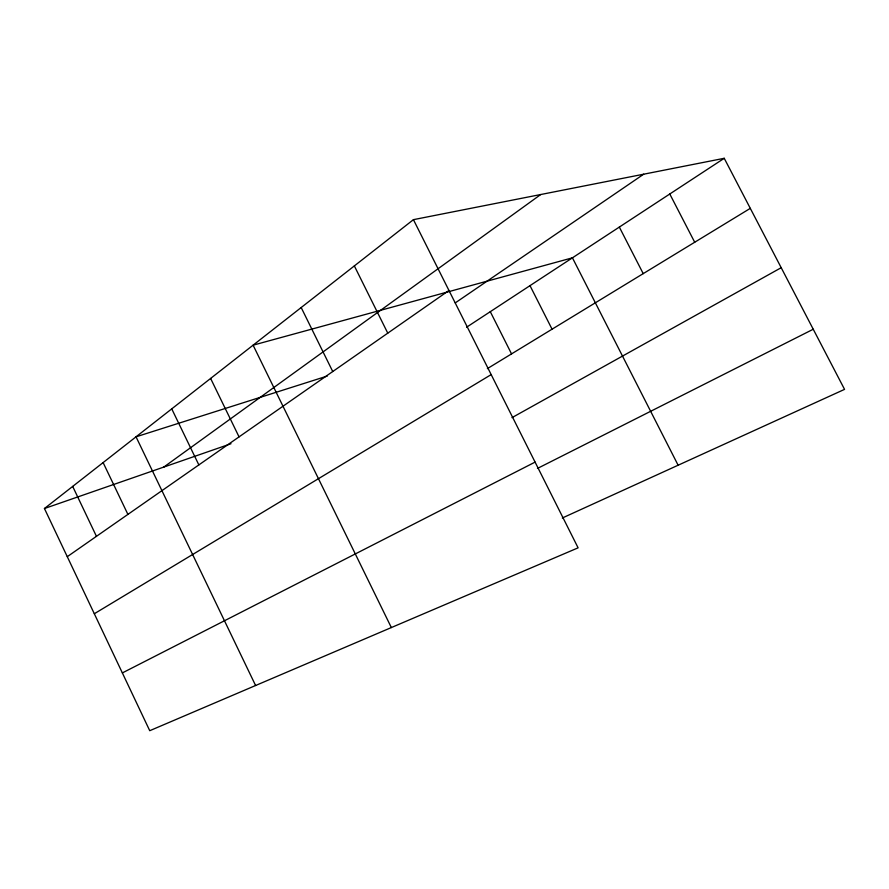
<?xml version="1.0" encoding="UTF-8"?>
<svg xmlns="http://www.w3.org/2000/svg" width="889" height="889" viewBox="0 0 889 889"><rect width="100%" height="100%" fill="white"/><g stroke="black" fill="none" stroke-linecap="round" stroke-linejoin="round"><path stroke-width="1.33" d="M413.429 219.661L578.106 547.835L149.741 730.702L44.45 508.519L413.429 219.661L724.235 158.298L844.55 389.371L562.326 517.998M163.798 467.069L540.712 194.535M67.275 556.681L448.967 290.47M455.246 302.905L643.692 174.2M466.592 327.219L724.235 158.298M487.372 368.624L750.294 208.359M94.323 613.743L491.184 374.602M511.975 417.652L781.198 267.7M122.36 672.917L535.089 462.113M537.456 468.436L813.235 329.241M44.45 508.519L230.996 443.733M327.319 376.036L136.039 436.821L255.599 685.508M669.784 194.002L694.709 242.253M619.333 227.084L643.214 273.634M678.118 465.225L572.438 257.821L253.098 345.176L391.349 627.567M530 285.647L552.058 329.197M490.295 311.683L511.542 353.889M354.344 265.922L387.771 333.153M301.182 307.538L332.742 371.535M210.615 378.436L239.052 436.877M171.744 408.862L198.847 464.914M103.124 462.591L127.905 514.398M72.687 486.416L96.445 536.334"/></g></svg>
